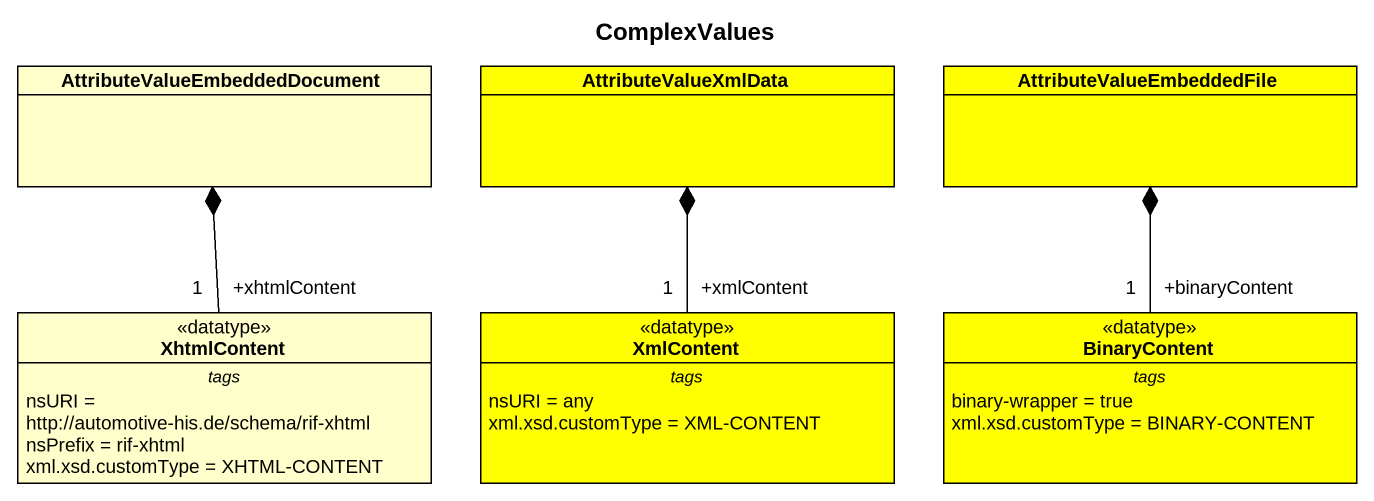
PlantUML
@startuml
title ComplexValues
hide circle
hide empty members
class "AttributeValueEmbeddedDocument" as AttributeValueEmbeddedDocume
class AttributeValueXmlData #FFFF00
class AttributeValueEmbeddedFile #FFFF00
class XhtmlContent <<datatype>> {
  -- tags --
  nsURI = http://automotive-his.de/schema/rif-xhtml
  nsPrefix = rif-xhtml
  xml.xsd.customType = XHTML-CONTENT
}
class XmlContent <<datatype>> #FFFF00 {
  -- tags --
  nsURI = any
  xml.xsd.customType = XML-CONTENT
}
class BinaryContent <<datatype>> #FFFF00 {
  -- tags --
  binary-wrapper = true
  xml.xsd.customType = BINARY-CONTENT
}
XhtmlContent "+xhtmlContent\n1" -up-* AttributeValueEmbeddedDocume
XmlContent "+xmlContent\n1" -up-* AttributeValueXmlData
BinaryContent "+binaryContent\n1" -up-* AttributeValueEmbeddedFile
@enduml
